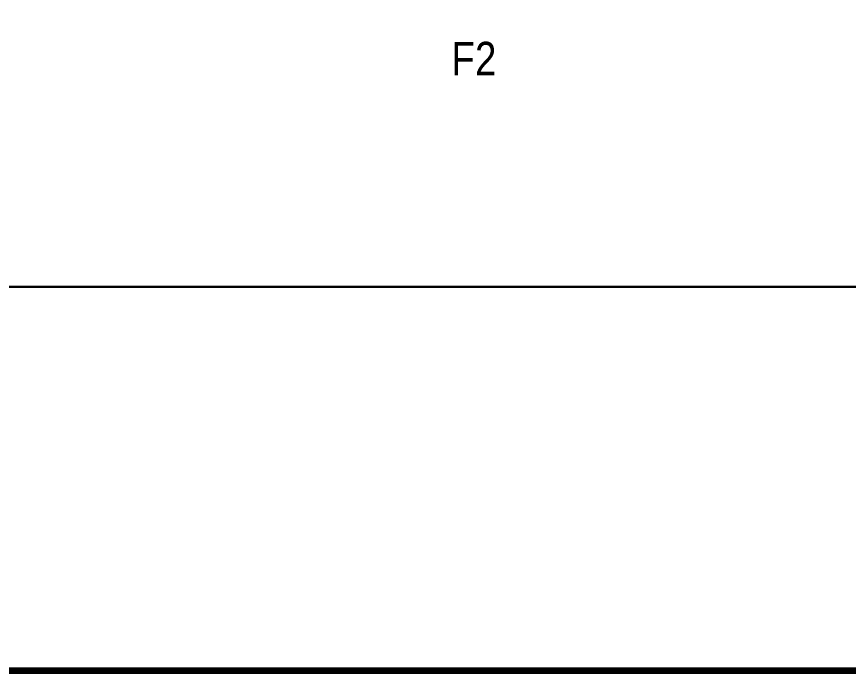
# Model space of a CAD drawing. Header units: millimetres. Extents: x -6000 to 26000, y -6000 to 26000.
# Drawn here: x 100.16 to 127.78, y -5056.22 to -5034.52 of the extents above; entities that cross this region are included whole.
import ezdxf

# ---------------------------------------------------------------- set-up
doc = ezdxf.new("R2010")
doc.units = ezdxf.units.MM
doc.header["$MEASUREMENT"] = 0
for name, color, linetype, lineweight in [('0_Ном._пера__246', 7, 'Continuous', 100), ('Чертеж и Рисунок_Ном._пера__1', 7, 'Continuous', 15), ('Чертеж и Рисунок_Ном._пера__21', 7, 'Continuous', 30)]:
    doc.layers.add(name, color=color, linetype=linetype, lineweight=lineweight)
doc.styles.add('СГЕНЕРИР_СТИЛЬ_1', font='')
doc.styles.get('СГЕНЕРИР_СТИЛЬ_1').set_extended_font_data('Arial Narrow')

msp = doc.modelspace()

# ---------------------------------------------------------------- linework, layer by layer
at = {"layer": '0_Ном._пера__246', "color": 7, "linetype": 'Continuous', "lineweight": 100, "flags": 128}
msp.add_lwpolyline([(415, -5056.217), (415, -4769.217), (20, -4769.217), (20, -5056.217)], close=True, dxfattribs=at)
at = {"layer": 'Чертеж и Рисунок_Ном._пера__21', "color": 7, "linetype": 'Continuous', "lineweight": 30}
msp.add_line((157.176, -5043.486), (73.665, -5043.486), dxfattribs=at)

# ---------------------------------------------------------------- texts
at = {"layer": 'Чертеж и Рисунок_Ном._пера__1', "color": 7, "linetype": 'Continuous', "lineweight": 15, "char_height": 1.1128, "attachment_point": 7, "style": 'СГЕНЕРИР_СТИЛЬ_1'}
for s, insert in [('\\A1;{\\pql;\\fArial Narrow|b0|i0|c204|p34;F}', (114.595, -5036.473)), ('\\A1;{\\pql;\\fArial Narrow|b0|i0|c204|p34;2}', (115.381, -5036.473))]:
    msp.add_mtext(s, dxfattribs=dict(at, insert=insert))

doc.saveas('drawing.dxf')
